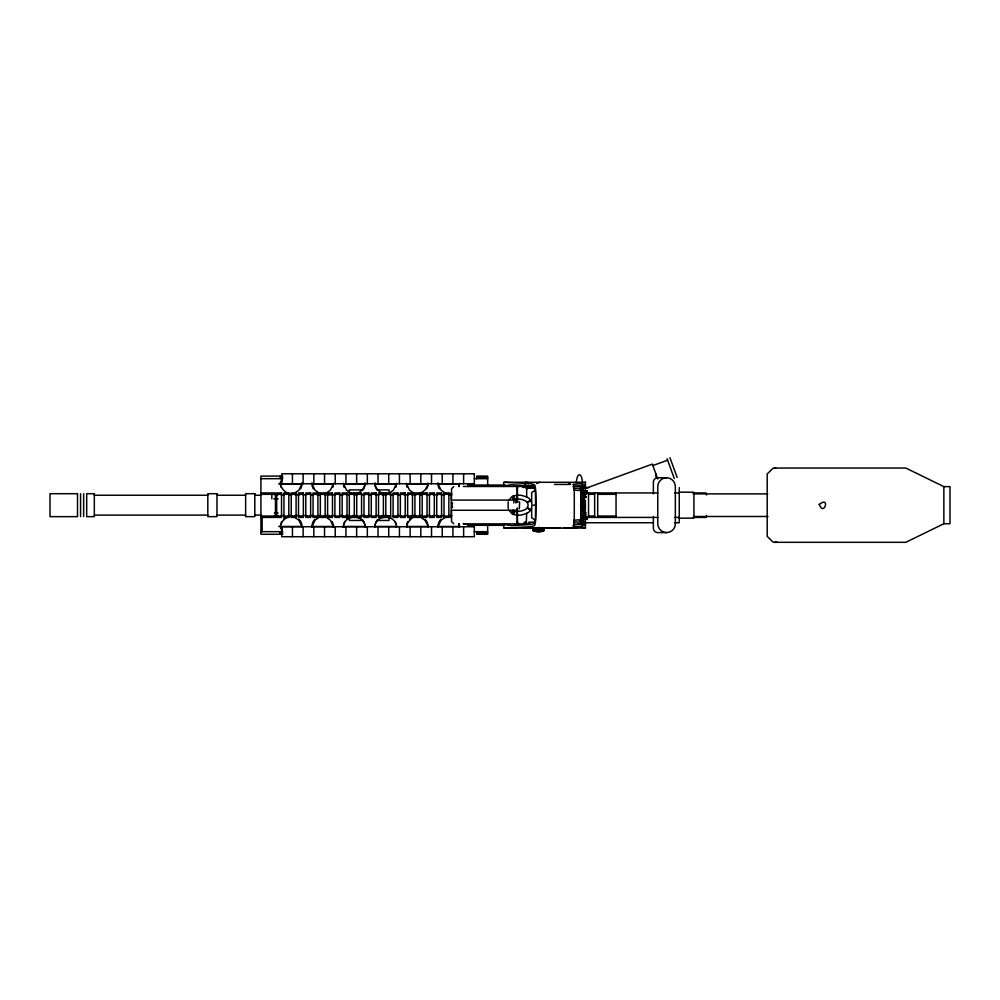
<?xml version="1.0" encoding="UTF-8"?>
<svg xmlns="http://www.w3.org/2000/svg" width="1000" height="1000" viewBox="0 0 1000 1000"><rect width="100%" height="100%" fill="white"/><g stroke="black" fill="none" stroke-linecap="round" stroke-linejoin="round"><path stroke-width="1.5" d="M271.825 495.037L271.825 498.812M517.475 521.962L517.463 523.763M508.175 508.612L508.175 501.812M517.463 523.462L517.463 522.788M581.438 517.362L581.388 517.987A3.975 0.838 90 0 1 581.263 519.513M517.188 489.6L517.188 488.95M584.587 507.587L584.612 505.95M584.538 507.2L584.538 506.337M581.487 491.562L581.438 493M517.175 511.25L516.512 511.975L516.538 511.25L514.438 510.975L513.812 514.062L514.975 511.112L514.012 510.538L512.375 512.537L514.012 510.538M531.025 485.588L530.988 486.6L529.987 486.562M532.987 486.662L533.025 485.45M583.775 519.375L583.475 520.363L583.25 509.4M586.888 492.163L586.888 492.413A6.938 0.725 0 0 0 587.025 492.35L587.05 492.25A6.938 0.725 0 0 0 586.9 492.062L586.85 491.7A6.938 0.725 0 0 0 587.025 491.7L587.05 491.575A6.938 0.725 0 0 0 586.9 491.512L586.85 491.987M586.85 518.375L586.888 518.85A6.938 0.725 0 0 0 587.025 518.775L587.025 518.663A6.938 0.725 0 0 0 586.9 518.5L586.888 517.95M519.325 508.812L519.625 502.075L518.888 501.788M525.388 486.6L525.337 487.388L525.4 486.488M516.512 511.975L516.55 511.25M584.425 509.412L584.438 519.338M584.862 519.312L585.037 518.438M584.012 500.95L583.513 501.938M584.3 510.363L585.037 510.462L584.888 509.45L583.575 509.438L583.438 514.987M517.25 523.138L517.175 523.862L517.175 508.212M585.013 518.825L584.275 518.825M587.05 492.275L587.025 492.537A6.938 6.9 0 0 1 586.9 493.137M587.05 518.713L587.025 518.975A6.938 6.9 0 0 1 586.9 519.575L586.85 519.725M581.2 519.963L581.312 519.362A3.925 0.838 -90 0 0 581.425 517.85M280.575 524.637L281.775 521.5M301.75 486.475L302.125 483.288L298.938 490.138L294.05 493.512M312.2 523.888L312.075 527.35M333.375 485.725L332.837 487.337M343.587 524.637L344.787 521.5M364.762 486.475L365.138 483.288C364.525 488.738 359.738 493.6 354.225 494M375.2 523.888L374.837 527.062C375.625 513.8 395.85 513.8 396.637 527.062L396.637 526.075L396.375 527.35M396.388 485.725L395.838 487.337M406.587 524.637L407.8 521.5M427.863 484.85L424.95 490.138L420.062 493.512M427.775 486.475L427.887 483.013M438.212 523.888L437.837 527.062L441.037 520.225L445.925 516.85M459.275 486.475L459.387 485.725M311.825 527.062L315.012 520.225L319.9 516.838M333.625 483.288L330.438 490.138L325.55 493.512M343.325 527.062C344.125 513.787 364.338 513.787 365.138 527.062M396.637 483.288L393.45 490.138L388.562 493.512M459.65 483.288L458.725 486.587M583.488 491.438L585.013 491.538M581.5 521.138A3.137 0.663 -90 0 0 582.075 519.55A3.013 0.637 -90 0 1 581.5 521L581.237 519.812M280.688 481.525L280.325 484.275L280.688 481.525L282.312 479.888M301.863 527.35L301.75 523.888M312.2 486.475L312.075 483.013M333.375 527.35L333.625 526.087M364.875 527.35L364.762 523.888M375.2 486.475L375.087 483.013M427.887 527.35L427.775 523.888M438.212 486.475L438.1 483.013M459.387 527.35L458.725 523.775M583.5 500.75L585 500.513L584.25 500.625M706.55 515.4L706.087 517.413L693.125 517.413M584.95 519.138L584.188 519.212M581.163 520.2L580.112 520.425M576.312 482.625C576.975 472.125 581.85 472.125 582.525 482.625M585.837 497.738L584.788 495.75L585.837 493.413M584.938 500.8L584.175 500.863M585.85 512.125L585.85 516.45M513.812 514.062L514.8 511.037M585.363 523.862L583.675 523.638A40.113 8.5 -90 0 1 581.475 522.263L580.825 522.1L580.825 488.263L581.475 488.088A40.113 8.5 -90 0 1 583.675 486.725L585.363 486.488M583.875 507.25L584.3 506.012L583.438 505.975M584.087 505.975L583.65 507.825M526.325 522.175L526.65 513.188M300.663 488.862L301.325 487.337M312.625 523.013L313.288 521.5M363.675 488.862L364.338 487.337M375.625 523.013L376.287 521.5M426.675 488.862L427.35 487.337M438.638 523.013L439.3 521.5M584.888 519.275L583.513 519.2M508.975 500.087L512.487 496.1L517.175 495.188M584.338 504.288L584.825 503.85L583.475 505.062L584.637 502.962M583.475 504.387L584.125 503.625L583.65 505.062M313.475 521.263L314.837 519.375M376.488 521.263L377.85 519.375M439.5 521.263L440.863 519.375M280.688 482.525L281.988 481.112M580.538 489.575L580.725 489.162A38.85 8.225 90 0 1 580.9 488.975M580.112 489.525L581.712 489.162A38.85 8.225 90 0 1 583.675 488.062L585.363 487.825L584.325 488.225M585.25 491.425L585.25 487.975L583.7 488.237A38.438 8.137 90 0 0 581.75 489.338L580.138 489.688M573.162 528.062L572.075 527.975L573.212 527.975M513.138 510.262L512.038 511.425L513.3 510.262L451.475 510.262L451.55 521.6L453.713 523.763M283.512 519.113L285.387 517.413M346.525 519.113L348.4 517.413M409.525 519.113L411.425 517.413M585.475 524.475L584.212 525.612L581.7 524.85M586.85 518.138L586.888 518.2A6.938 0.725 0 0 0 587.025 518.138L587.05 518.013A6.938 0.725 0 0 0 586.9 517.85M523.875 528.088L525.312 528.013L524.025 528.075M542.525 528.125L541 528M582.263 495.262L581.938 495.262A3.013 0.637 -90 0 1 581.362 493.125M584.425 500.95L584.35 500.037M414.412 516.85L411.788 518.225L407.8 522.537L406.587 527.35M776.637 541.613L775.775 542.075A10.512 6.112 -90 0 1 773.025 542.05L767.188 536.4L767.188 473.963L773.025 468.3A10.512 6.112 -90 0 1 775.775 468.288M774.862 468.05L905.812 468.05L943.863 486.625L950 486.625L950 523.737L943.863 523.737L905.812 542.312L774.862 542.312M554.475 484.438L570.475 484.438M575.375 528.038L574.237 528.088M453.713 486.6L451.55 488.75L451.45 500.087L515.85 500.087L515.85 503M536.6 483.537L539.875 482.287M585.925 488.275L652.337 464.1L657.738 478.95M652.875 465.55L667.613 460.188M580.825 519.75L573.562 520.188M581.7 485.513L584.212 484.738L585.475 485.887M524.7 528.075L525.725 528.05M525.2 528.062L525.487 528.125M585.363 487.488L585.475 482.287L581.7 483.363L581.7 485.75L573.587 486.413M533.975 528.112C536.213 527.938 527.175 528.038 531.7 528.15M545.013 528.062L546.638 528.112L545.013 528.013M556.925 528.15L557.2 528.15M526.213 522.388L523.837 522.863M550.612 528.15L548.75 528.15M550.037 528.025L549.5 528.1M558.612 528.15L560.475 528.15M540.95 531.575L541.3 531.512A10.388 10.388 0 0 0 544 530.538L543.913 528.562M546.587 528.062L545.662 528.025M291.225 516.35C285.225 516.325 276.775 525.312 282.312 530.462M448.75 494L451.562 493.512M565.862 528.15L566.962 528.15L563.862 528.05M541.225 531.525L539.663 531.7M503.675 485.925L511.2 484.738L525.337 485.5A23.425 1.55 0 0 1 533 486.388L534.325 486.938A8.625 1.45 90 0 1 534.738 487.638A7.675 1.288 90 0 1 535.4 491.763A73.325 12.3 90 0 1 535.562 505.175A73.325 12.3 90 0 1 535.4 518.6A8.125 1.363 -90 0 1 534.325 523.4L532.95 523.962A23.425 1.55 0 0 1 525.312 524.862L511.2 525.612L503.675 524.438M526.638 528.05L527.6 528.05M543.663 528.1L544.637 528.05M543.812 528.1L544.812 528.15M568.288 528L569.138 528.05M568.175 528.1L571.138 527.975M527.775 528.15L527.587 528.025M544.625 528.025L543.775 528M517.175 499.1L514.45 499.387L513.812 496.3L514.975 499.237L514.012 499.825L512.375 497.825L514.15 499.688L513.725 503M527.5 528.075L526.05 528.15M569.038 483.575L570.513 483.462M543.088 528.15L544.113 528.025M535.337 490.125L531.675 492.525L531.638 502.312M517.513 523.55L518.575 523.488M504.438 528.075L525.337 527.013A23.413 1.462 0 0 0 533 526.163L534.45 525.612A5.175 0.875 -90 0 0 534.725 525.25A11.912 2 90 0 0 535.112 523.962L535.163 523.725A10.4 1.75 -90 0 0 535.588 520.763L535.662 519.9A10.25 1.725 -90 0 0 535.8 517.1A104.55 17.537 90 0 0 535.925 505.175A104.55 17.537 90 0 0 535.8 493.263A10.25 1.725 -90 0 0 535.662 490.462L535.588 489.6A10.4 1.75 -90 0 0 535.163 486.637L535.112 486.4A11.912 2 90 0 0 534.725 485.112A5.175 0.875 -90 0 0 534.45 484.75L532.95 484.2A23.413 1.462 0 0 0 525.312 483.35L504.438 482.287M581.7 483.587L573.038 484.363A11.238 0.7 0 0 0 573.775 484.725L574.012 484.775A5.975 2.675 90 0 1 574.288 484.862L574.288 525.5A5.975 2.675 -90 0 1 574.038 525.588L573.763 525.625A11.238 0.7 0 0 0 573.025 526L581.7 526.775M574.6 528.088L575.275 528.138L574.6 528.038M580.825 488.263L573.587 488.438M539.775 531.7L538.35 531.712M528.837 486.5L526.675 486.887L532.587 487.275M568.65 528.088L567.587 528.15M536.775 531.65L538.362 531.712M582.188 494.038L582.025 492.762M282.75 476.087L260.925 476.087L260.925 534.275L282.75 534.275M280.325 477.388L282.75 477.388M476.75 477.388L487.663 477.388M653.375 516.487L653.375 528.2A4.4 4.4 0 0 0 657.775 532.6L666.562 532.6A8.787 8.787 0 0 0 675.35 523.812L675.35 486.55A8.787 8.787 0 0 0 666.562 477.762L657.775 477.762A4.4 4.4 0 0 0 653.375 482.163L653.375 493.875M260.925 478.688L282.75 478.688M474.325 478.688L487.663 478.688M585.475 482.287L503.675 482.287L503.675 486.463M278.725 483.888L302.038 483.888M311.363 483.888L333.113 483.888M343.988 483.888L365.737 483.888M375.062 483.888L396.825 483.888M406.138 483.888L427.9 483.888M437.225 483.888L458.975 483.888M467.987 485.05L505.062 485.05M463.387 486.488L528.362 486.463M530.65 486.488L532.587 486.488M573.038 486.488L585.475 486.463M584.225 487.6L588.9 487.6M526.675 487.962L525.337 487.762M584.35 488.05L585.363 488.05M363.088 489.9L349.325 489.9L349.325 520.462L363.088 520.462M376.838 489.9L389.062 489.9L389.062 492.95M580.112 489.888L581.163 490.163A3.137 0.663 -90 0 0 580.925 490.775M573.587 490.125L580.825 490.562M580.138 490.087L581.1 489.525M582.025 490.7L582.025 491.987M584.188 491.15L584.963 491.312M584.25 491.425L584.987 491.425M679.262 492.137L693.925 492.275L693.925 518.088L679.262 518.225M260.925 492.95L275.475 492.95L275.475 517.413L260.925 517.413M349.325 492.95L361.562 492.95L361.562 517.413L349.325 517.413M585.788 492.95L657.775 492.95M674.613 492.95L679.262 492.95M693.125 492.95L706.087 492.95L706.55 494.963M693.225 493.875L767.712 493.875M260.925 494.312L281.537 494.312M283.962 494.312L288.812 494.312M291.238 494.312L296.087 494.312M298.512 494.312L303.363 494.312M305.788 494.312L310.637 494.312M313.062 494.312L317.913 494.312M320.337 494.312L325.188 494.312M327.612 494.312L332.463 494.312M334.888 494.312L339.738 494.312M342.163 494.312L347.013 494.312M349.438 494.312L361.562 494.312M363.988 494.312L368.837 494.312M371.262 494.312L376.112 494.312M378.537 494.312L390.662 494.312M393.088 494.312L397.938 494.312M400.363 494.312L405.213 494.312M407.638 494.312L412.488 494.312M414.913 494.312L419.762 494.312M422.188 494.312L427.038 494.312M429.462 494.312L434.312 494.312M436.737 494.312L441.587 494.312M444.012 494.312L448.862 494.312M586.462 494.387L585.413 494.387L585.413 493.413M588.538 494.312L594.65 494.312M597.7 494.312L616.05 494.312M274.9 494.787L278 494.787M281.112 494.787L284.212 494.787M288.875 494.787L291.975 494.787M295.087 494.787L299.75 494.787M302.85 494.787L305.963 494.787M310.613 494.787L313.725 494.787M316.825 494.787L319.938 494.787M324.588 494.787L335.462 494.787M340.125 494.787L343.225 494.787M346.337 494.787L349.438 494.787M354.1 494.787L357.212 494.787M361.863 494.787L364.975 494.787M368.075 494.787L371.188 494.787M375.838 494.787L378.95 494.787M382.05 494.787L386.712 494.787M389.825 494.787L392.925 494.787M397.587 494.787L400.688 494.787M403.8 494.787L408.45 494.787M411.562 494.787L416.225 494.787M419.325 494.787L422.438 494.787M427.088 494.787L430.2 494.787M433.3 494.787L437.962 494.787M441.075 494.787L444.175 494.787M448.837 494.787L451.938 494.787M94.325 495.25L207.812 495.25M216.975 495.25L245.637 495.25M254.812 495.25L261.038 495.25M517.463 495.188L519.862 495.188A19.613 19.613 0 0 1 522.238 495.588L523.025 495.788A20.6 20.6 0 0 1 525.325 496.575C534.113 498.413 534.125 511.925 525.337 513.775A20.6 20.6 0 0 1 523.025 514.575L522.238 514.775A19.613 19.613 0 0 1 519.862 515.175L517.463 515.175M585.413 496.763L586.462 496.763M273.8 498.812L278.062 498.812M517.463 499.1L520.087 499.162A15.725 15.725 0 0 1 521.95 499.562A17.45 17.45 0 0 1 526.287 501.438L527.575 502.638L530.45 500.325L527.375 502.388L528.15 505.175L527.375 507.962L530.45 510.037L527.575 507.725L526.287 508.925A18.275 18.275 0 0 1 524.462 509.888L524.425 509.913A16.612 16.612 0 0 1 521.975 510.8A15.725 15.725 0 0 1 520.087 511.2L517.463 511.25M583.475 502.225L584.125 503.625L583.65 502.875M452.6 503.013L451.475 503.013L452.125 502.975L452.125 507.388L451.475 507.388L452.6 507.337M584.637 504.525L584.637 505.412M533.237 505.163L534.625 505.163M580.425 505.175L581.438 505.175M584.325 505.175L585.363 505.175M583.438 505.4L584.85 505.412L584.338 505.838M584.625 507.887L583.438 507.225L584.125 507.825M584.175 509.5L584.963 509.637M584.25 509.738L585 509.837M584.275 509.963L585.013 509.963M513.725 510.262L515.85 510.262M584.288 510.087L585.037 510.225M274.475 512.987L278.062 512.987M585.212 513.1L585.212 515.475M94.325 515.112L207.812 515.112M216.975 515.112L245.637 515.112M254.812 515.112L261.038 515.112M517.175 515.175L512.487 514.263L508.975 510.262M274.575 515.575L277.688 515.575M280.8 515.575L283.913 515.575M288.575 515.575L291.688 515.575M294.8 515.575L299.462 515.575M302.575 515.575L307.238 515.575M310.35 515.575L313.463 515.575M318.125 515.575L321.238 515.575M324.35 515.575L329.012 515.575M332.125 515.575L335.238 515.575M339.9 515.575L343.013 515.575M346.125 515.575L349.237 515.575M352.775 515.575L357.013 515.575M361.675 515.575L364.787 515.575M367.9 515.575L371.012 515.575M375.675 515.575L378.787 515.575M381.9 515.575L387.2 515.575M397.45 515.575L400.562 515.575M405.225 515.575L408.338 515.575M411.45 515.575L416.112 515.575M419.225 515.575L422.337 515.575M427 515.575L430.112 515.575M433.225 515.575L437.887 515.575M441 515.575L444.113 515.575M448.775 515.575L451.887 515.575M260.925 516.05L275.475 516.05M276.688 516.05L281.537 516.05M283.962 516.05L288.812 516.05M291.238 516.05L296.087 516.05M298.512 516.05L303.363 516.05M305.788 516.05L310.637 516.05M313.062 516.05L317.913 516.05M320.337 516.05L325.188 516.05M327.612 516.05L332.463 516.05M334.888 516.05L339.738 516.05M342.163 516.05L347.013 516.05M349.438 516.05L354.288 516.05M356.712 516.05L361.562 516.05M363.988 516.05L368.837 516.05M371.262 516.05L376.112 516.05M378.537 516.05L383.387 516.05M385.812 516.05L390.662 516.05M393.088 516.05L397.938 516.05M400.363 516.05L405.213 516.05M407.638 516.05L412.488 516.05M414.913 516.05L419.762 516.05M422.188 516.05L427.038 516.05M429.462 516.05L434.312 516.05M436.737 516.05L441.587 516.05M444.012 516.05L448.862 516.05M588.538 516.05L594.65 516.05M597.7 516.05L616.05 516.05M581.062 516.312L582.188 516.312L582.188 517.6M693.763 516.487L767.975 516.487M586.213 517.413L657.775 517.413M674.613 517.413L679.262 517.413M584.3 518.575L585.037 518.575M584.25 518.938L584.987 518.938M581.062 519.663L582.188 519.663L582.025 518.375M580.138 520.262L581.15 520.262M376.838 520.462L389.062 520.462L389.062 516.05M580.138 520.675L581.712 521.188A38.85 8.225 90 0 0 583.675 522.3L585.363 522.537L585.388 521.788M580.112 520.837L581.1 520.837M573.587 521.912L580.825 522.1M584.325 522.137L585.363 522.137M584.35 522.312L585.363 522.312L585.25 517.975M525.337 522.6L526.675 522.6M584.637 522.75L652.887 522.75M674.613 522.75L679.262 522.75L679.262 487.6M463.587 523.763L468.212 523.763M463.387 523.862L530.013 523.9M577.788 523.9L585.475 523.9M467.987 525.312L503.675 525.312M278.725 526.475L302.038 526.475M311.363 526.475L334.663 526.475M342.438 526.475L365.737 526.475M375.062 526.475L396.825 526.475M406.138 526.475L427.9 526.475M437.225 526.475L460.525 526.475M537.537 527.575L539.812 527.575M536.962 528.025L535.612 528.15M540.675 528.05L539.35 528.15M554.325 528.15L552.8 528.15M554.6 528.05L556.125 528.05M577.275 528.15L575.812 528.15M585.363 522.875L585.475 528.075L503.675 528.075L503.675 523.9M533.088 530.025L532.837 528.562L544.237 528.562L544.188 530.538L532.9 530.538L533.05 528.562M260.925 531.675L282.75 531.675M474.325 531.675L487.663 531.675M280.325 532.975L282.75 532.975M476.75 532.975L487.663 532.975M532.9 487.463L533.587 487.488M526.438 487.325L530.712 487.512M535.337 520.188L531.675 517.8L531.638 508.038M569.325 527.975L570.037 528.05M538.938 528.15L537.413 528.15M538.55 528.15L537.775 528.15M536.8 531.65L535.862 531.525A10.388 10.388 0 0 1 533.088 530.538L533.075 528.562M585.363 522.35L583.7 522.125A38.438 8.137 -90 0 1 581.75 521.025M526.925 485.55L528.575 485.8M385.737 494C380.225 493.6 375.438 488.738 374.837 483.288L374.837 484.275M448.75 516.35L451.562 516.85M291.225 494C285.712 493.6 280.925 488.738 280.325 483.288M573.55 486.925L574.288 487.275M573.587 523.95L581.7 524.612L581.7 527L585.388 528.075M532.137 527.975L532.825 528.112M584.4 491.012L584.35 499.913M525.288 482.287L528.562 483.537L527.888 482.287M583.513 508.425L584.012 509.4M445.925 493.512L441.037 490.138L437.837 483.288L437.837 484.275M414.412 493.512L409.525 490.138L406.337 483.288M420.062 516.85L424.95 520.225L427.863 525.513M351.413 493.512L346.525 490.138L343.325 483.288M319.9 493.512L315.012 490.138L311.825 483.288L311.825 484.275M325.55 516.838L330.438 520.225L333.625 527.062M294.05 516.838L298.938 520.225L302.125 527.062M281.988 529.25L280.325 526.075M526.512 482.287L528.562 483.537M425.125 519.375L426.488 521.263M362.113 519.375L363.475 521.263M299.113 519.375L300.475 521.263M407.137 487.337L406.587 485.725M344.125 487.337L343.587 485.725M281.112 487.337L280.575 485.725M438.638 487.337L439.3 488.862M426.675 521.5L427.35 523.013M395.175 521.5L396.388 524.637M375.625 487.337L376.287 488.862M363.675 521.5L364.338 523.013M332.163 521.5L333.375 524.637M312.625 487.337L313.288 488.862M300.663 521.5L301.325 523.013M669.95 457.688L677.163 477.488M667.087 458.738L674.287 478.537M513.812 496.3L514.8 499.325M586.838 490.538L586.888 490.788A6.938 6.9 0 0 1 587.025 491.438L587.05 491.65M586.838 516.975L586.888 517.15A6.938 6.9 0 0 1 587.025 517.8L587.05 518.088M437.837 526.087L438.1 527.35M374.837 526.087L375.087 527.35M364.875 483.013L365.138 484.275M343.325 526.087L343.587 527.35M301.863 483.013L302.125 484.275M583.488 500.562L583.45 500.037M459.275 523.888L459.387 524.637M581.2 490.363L581.312 490.988A3.925 0.838 -90 0 1 581.425 492.512M526.55 488.75L526.65 489.55M583.288 501.45L583.538 489.988L583.775 491.012M516.512 498.375L516.538 499.1M581.487 493.125L581.462 492.337A3.975 0.838 90 0 0 581.263 490.8A3.137 0.663 -90 0 1 581.35 490.125M517.175 486.488L517.175 502.137M517.463 487.275L517.463 486.6L517.463 502.137M943.863 486.625L943.863 523.737M655.95 474L655.95 476.912M616.05 492.95L616.05 517.413M597.7 492.95L597.7 517.413M594.65 492.95L594.65 517.413M588.538 492.95L588.538 517.413M585.363 500.513L585.363 510.588M584.562 502.962L584.637 503.85M584.538 507.887L584.625 509.3M584.4 507.887L584.487 509.3M584.163 503.312L584.3 503.975M583.438 493.862L583.438 499.913M581.388 492.837L581.388 517.487M552.463 528.15L551 528.15M548.438 528.15L546.962 528.15M543.812 528.562L543.787 530.538M543.65 528.562L543.65 530.538M543.375 528.562L543.263 530.538M543.062 528.562L543.1 530.538M542.913 528.562L542.987 530.538M542.737 528.562L542.675 530.538L542.625 528.562M542.35 528.562L542.325 530.538M542.137 528.562L542.163 530.538M541.938 528.562L542 530.538M541.638 528.562L541.737 530.538M541.425 528.562L541.538 530.538M541.312 528.562L541.312 530.538M541.062 528.562L541.075 530.538M540.85 528.562L540.812 530.538M540.612 528.562L540.562 530.538M540.4 528.562L540.35 530.538M540.3 528.562L540.163 530.538M540.013 528.562L540.037 530.538M539.775 528.562L539.825 530.538M539.625 528.562L539.637 530.538M539.5 528.562L539.325 530.538M539.225 530.538L539.113 528.562L539.05 530.538M538.737 528.562L538.775 530.538M538.538 528.562L538.538 531.7M538.312 528.562L538.337 530.538M538.125 528.562L538.088 530.538M538.013 528.562L538.038 530.538M537.75 528.562L537.825 530.538M537.575 528.562L537.45 530.538M537.312 530.538L537.238 528.562L537.062 530.538M536.975 528.562L536.812 530.538M536.7 528.562L536.688 530.538M536.525 528.562L536.438 530.538M536.263 528.562L536.188 530.538M536.1 530.538L536.013 528.562L535.775 530.538M535.65 528.562L535.688 530.538M535.438 530.538L535.337 528.562L535.225 530.538M535.125 528.562L535.075 530.538M534.725 528.562L534.925 530.538M534.575 528.562L534.663 530.538M534.312 528.562L534.312 530.538M534.275 528.562L534.25 530.538M533.888 528.562L534.025 530.538M533.763 528.562L533.713 530.538M533.65 528.562L533.488 530.538L533.387 528.562M526.675 487.762L526.65 497.175M523.513 528.088L522.312 528.15M517.463 508.212L517.463 523.862M487.663 485.725L487.663 476.087L476.75 476.087L476.75 478.688M487.663 525.513L487.663 534.275L476.75 534.275L476.75 531.675M467.987 484.575L467.987 486.488M467.987 523.862L467.987 525.575M463.625 473.787L463.625 483.762M463.587 523.462L463.587 524.1M463.625 526.75L463.625 536.712M452.925 473.787L452.925 483.762M452.925 526.75L452.925 536.712M451.287 492.95L451.287 517.413M442.225 473.787L442.225 483.762M442.225 526.75L442.225 536.712M431.525 473.787L431.525 483.762M431.525 526.75L431.525 536.712M420.825 473.787L420.825 483.762M420.825 526.75L420.825 536.712M410.125 473.787L410.125 483.762M410.125 526.75L410.125 536.712M399.425 473.787L399.425 483.762M399.425 526.75L399.425 536.712M388.725 473.787L388.725 483.762M388.725 526.75L388.725 536.712M385.812 492.95L385.812 517.413M383.387 492.95L383.387 517.413M378.038 473.787L378.038 483.762M378.038 526.75L378.038 536.712M367.337 473.787L367.337 483.762M367.337 526.75L367.337 536.712M356.637 473.787L356.637 483.762M356.712 492.95L356.712 517.413M356.637 526.75L356.637 536.712M354.288 492.95L354.288 517.413M345.938 473.787L345.938 483.762M345.938 526.75L345.938 536.712M335.238 473.787L335.238 483.762M335.238 526.75L335.238 536.712M324.538 473.787L324.538 483.762M324.538 526.75L324.538 536.712M313.837 473.787L313.837 483.762M313.837 526.75L313.837 536.712M303.137 473.787L303.137 483.762M303.137 526.75L303.137 536.712M292.438 473.787L292.438 483.762M292.438 526.75L292.438 536.712M280.325 476.087L280.325 478.688M280.325 531.675L280.325 534.275M262.137 517.762L262.137 531.675M83.625 493.7L83.625 516.65M80.562 493.7L80.562 516.65M532.587 486.012A7.875 1.512 0 0 1 530.513 485.962M522.788 487.337A95.925 74.725 90 0 1 523.837 487.5M526.675 488.088A14.763 0.85 0 0 1 535.35 488.35M535.35 522.013A14.775 0.85 0 0 1 528.625 522.238M583.138 509.775A5.25 1.113 -90 0 1 581.675 508.237A5.25 1.113 -90 0 1 581.862 501.2A5.25 1.113 -90 0 1 583.375 501.5M583.55 502.6A5.25 1.113 -90 0 1 583.663 503.862M583.925 507.275A4.112 0.875 -90 0 1 582.612 508.375A4.112 0.875 -90 0 1 582.612 502.075A4.112 0.875 -90 0 1 583.925 503.162M584.05 507.625A4.812 1.013 -90 0 1 582.45 508.625A4.812 1.013 -90 0 1 582.663 501.062A4.812 1.013 -90 0 1 584.15 503.975M580.737 489.338A38.438 8.137 90 0 1 580.913 489.137M581.438 488.675A38.438 8.137 90 0 1 582.137 488.312M581.362 491.562A3.013 0.637 -90 0 1 581.975 489.35A3.013 0.637 -90 0 1 582.587 491.6L582.725 493.15A3.013 0.637 -90 0 1 582.137 495.262M581.4 490.775A3.137 0.663 -90 0 1 582.15 489.338A3.137 0.663 -90 0 1 582.638 492.375M581.5 489.225A3.137 0.663 -90 0 1 581.838 489.65M581.5 489.35A3.013 0.637 -90 0 1 581.663 489.462M581.487 489.637A3.137 0.663 -90 0 1 582.15 489.65M581.65 489.45A3.013 0.637 -90 0 1 581.975 489.462M586.9 490.725A6.938 6.9 0 0 1 587.025 491.362M582.638 517.987A3.137 0.663 -90 0 1 582.238 520.887A3.137 0.663 -90 0 1 581.512 520.225M581.5 514.862A3.137 0.663 -90 0 1 582.075 516.413A3.013 0.637 -90 0 0 581.5 514.987M581.475 515.288A3.137 0.663 -90 0 1 582.388 516.413A3.013 0.637 -90 0 0 581.487 515.4M581.487 520.725A3.137 0.663 -90 0 0 582.388 519.55A3.013 0.637 -90 0 1 581.5 520.612M586.9 517.225A6.938 6.9 0 0 1 587.025 517.875M581.425 488.512A38.85 8.225 90 0 1 582.137 488.137M666.562 477.762A8.787 8.787 0 0 0 657.775 486.55L657.775 523.812A8.787 8.787 0 0 0 666.562 532.6M581.487 517.238L581.487 518.787A3.013 0.637 -90 0 0 582.112 521A3.013 0.637 -90 0 0 582.725 518.763L582.725 517.2A3.013 0.637 -90 0 0 582.263 515.087L581.938 515.1A3.013 0.637 -90 0 0 581.487 517.238M819.275 504.425C824.05 517.188 830.537 495.363 819.275 504.425M524.775 484.738L525.65 485.112L524.775 484.738M474.325 473.787L281.737 473.787L281.737 483.762L474.325 483.762L474.325 473.787M582.463 491.987L581.75 492.762L582.463 491.987M281.537 492.95L276.688 492.95L276.688 517.413L281.537 517.413L281.537 492.95M288.812 492.95L283.962 492.95L283.962 517.413L288.812 517.413L288.812 492.95M296.087 492.95L291.238 492.95L291.238 517.413L296.087 517.413L296.087 492.95M303.363 492.95L298.512 492.95L298.512 517.413L303.363 517.413L303.363 492.95M310.637 492.95L305.788 492.95L305.788 517.413L310.637 517.413L310.637 492.95M317.913 492.95L313.062 492.95L313.062 517.413L317.913 517.413L317.913 492.95M325.188 492.95L320.337 492.95L320.337 517.413L325.188 517.413L325.188 492.95M332.463 492.95L327.612 492.95L327.612 517.413L332.463 517.413L332.463 492.95M339.738 492.95L334.888 492.95L334.888 517.413L339.738 517.413L339.738 492.95M347.013 492.95L342.163 492.95L342.163 517.413L347.013 517.413L347.013 492.95M368.837 492.95L363.988 492.95L363.988 517.413L368.837 517.413L368.837 492.95M376.112 492.95L371.262 492.95L371.262 517.413L376.112 517.413L376.112 492.95M390.662 492.95L378.537 492.95L378.537 517.413L390.662 517.413L390.662 492.95M397.938 492.95L393.088 492.95L393.088 517.413L397.938 517.413L397.938 492.95M405.213 492.95L400.363 492.95L400.363 517.413L405.213 517.413L405.213 492.95M412.488 492.95L407.638 492.95L407.638 517.413L412.488 517.413L412.488 492.95M419.762 492.95L414.913 492.95L414.913 517.413L419.762 517.413L419.762 492.95M427.038 492.95L422.188 492.95L422.188 517.413L427.038 517.413L427.038 492.95M434.312 492.95L429.462 492.95L429.462 517.413L434.312 517.413L434.312 492.95M441.587 492.95L436.737 492.95L436.737 517.413L441.587 517.413L441.587 492.95M448.862 492.95L444.012 492.95L444.012 517.413L448.862 517.413L448.862 492.95M77.513 493.7L50 493.7L50 516.65L77.513 516.65L77.513 493.7M94.325 493.7L86.688 493.7L86.688 516.65L94.325 516.65L94.325 493.7M216.975 493.7L207.812 493.7L207.812 516.65L216.975 516.65L216.975 493.7M254.812 493.7L245.637 493.7L245.637 516.65L254.812 516.65L254.812 493.7M584.625 502.463L584.487 501.062L584.625 502.463M582.463 517.6L581.75 518.375L582.463 517.6M474.325 526.75L281.737 526.75L281.737 536.712L474.325 536.712L474.325 526.75M567.388 528.1L566.613 527.975L567.388 528.15M525.363 522.975L525.35 521.6L525.337 522.975M582.762 493.938A3.137 0.663 -90 0 0 582.188 489.225A3.137 0.663 -90 0 0 581.613 493.913A3.137 0.663 -90 0 0 582.762 493.938M582.663 520.2A3.137 0.663 -90 0 0 582.35 514.963A3.137 0.663 -90 0 0 581.55 518.825A3.137 0.663 -90 0 0 582.663 520.2"/></g></svg>
